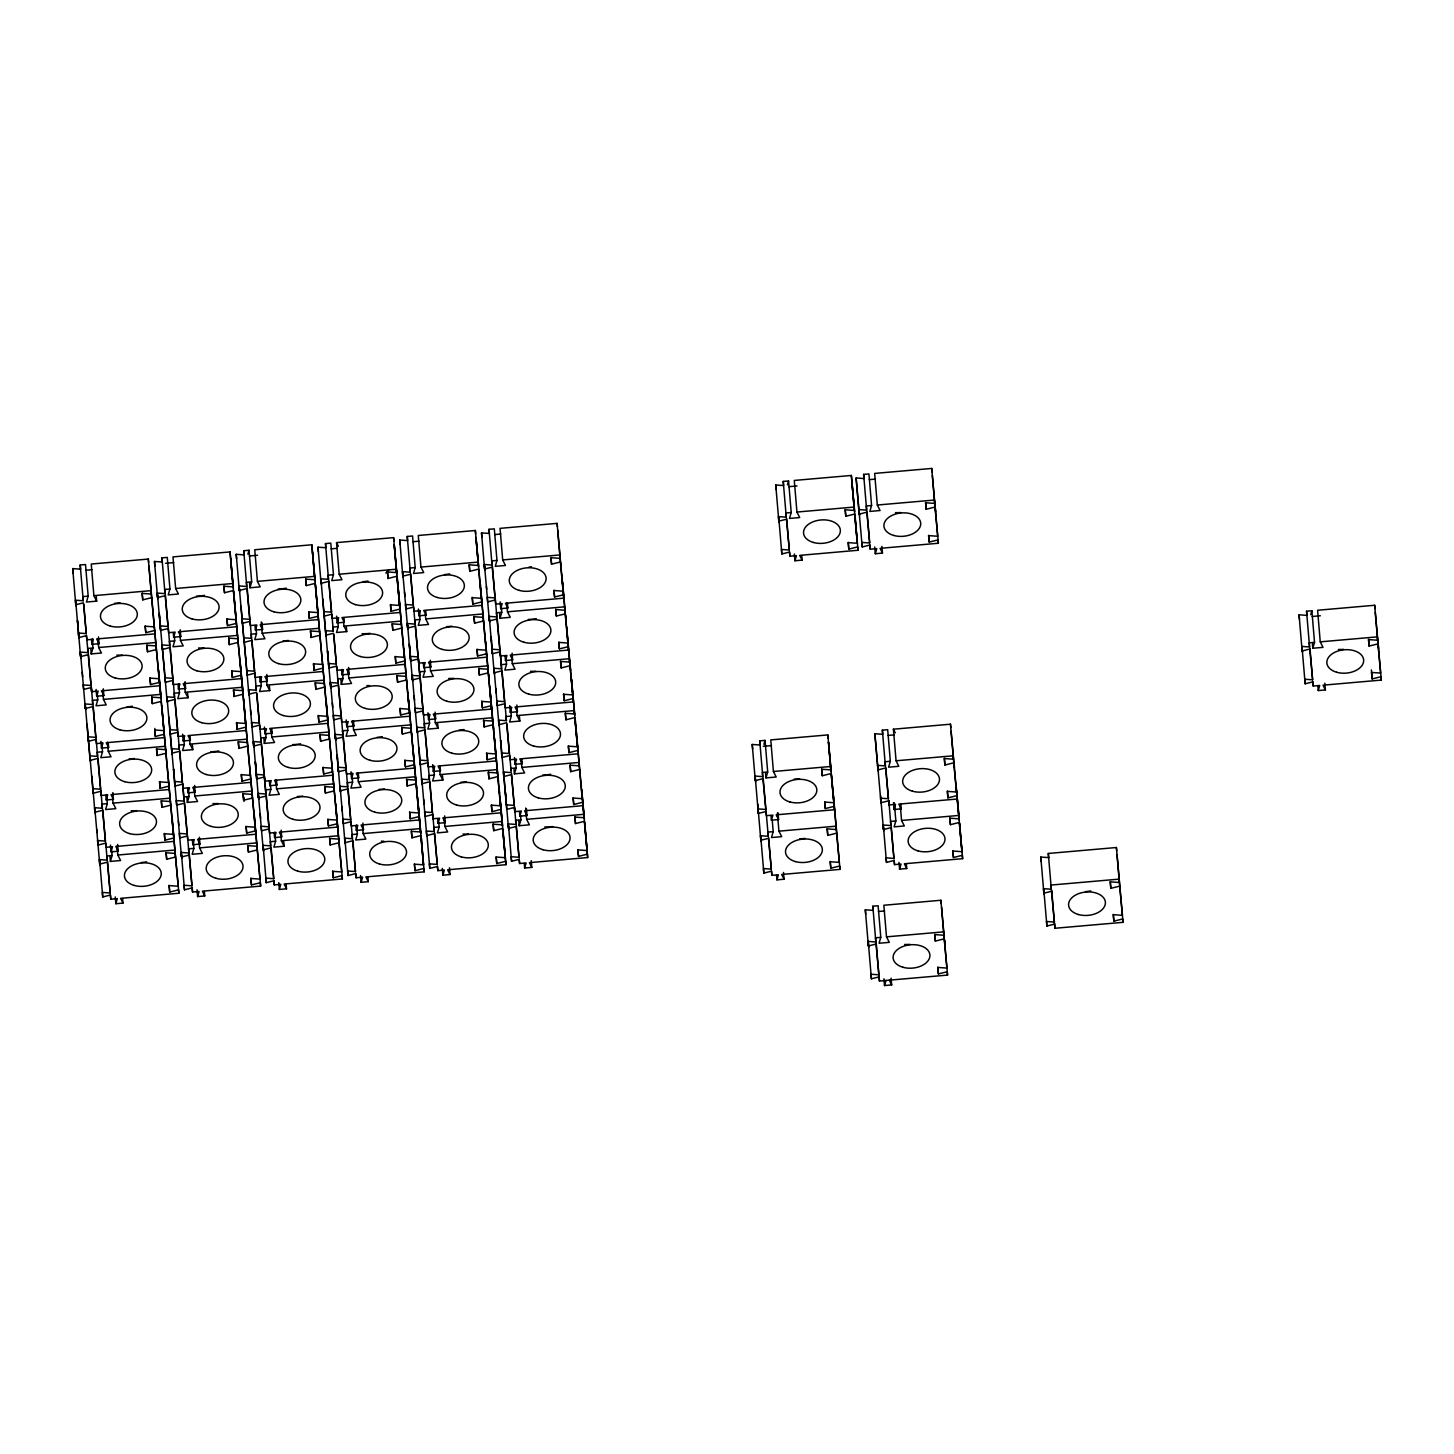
<?xml version="1.0" encoding="UTF-8"?>
<svg xmlns="http://www.w3.org/2000/svg" width="1454" height="1454" viewBox="0 0 1454 1454"><rect width="100%" height="100%" fill="white"/><g stroke="black" fill="none" stroke-linecap="round" stroke-linejoin="round"><path stroke-width="1.5" d="M98.472 636.943L99.054 643.722L91.893 644.34L93.383 639.251L86.84 639.815L86.458 635.671L78.807 637.579L78.389 633.035L86.259 633.599L83.423 602.828L75.772 604.737L75.354 600.193L83.241 600.756L80.206 565.006L85.513 564.534L88.167 596.14L86.44 602.047L96.673 601.156L96.291 596.631M98.109 640.741L98.672 647.521L101.453 653.028L91.239 653.918L92.947 648.011L92.202 638.997M103.27 688.814L103.834 695.594L96.673 696.212L98.163 691.123L91.62 691.686L91.239 687.542L83.587 689.45L83.169 684.907L91.057 685.47L88.403 653.864M97.363 695.375L97.745 699.883L96.019 705.79L106.233 704.899L103.47 699.392L102.707 690.359M108.25 742.958L108.614 747.465L101.471 748.101L102.961 742.994L96.418 743.576L96.037 739.414L88.385 741.322L87.967 736.796L95.837 737.342L93.183 705.735M101.762 742.74L102.525 751.773L100.799 757.661L111.031 756.771L108.25 751.264L107.487 742.231M112.849 792.575L113.412 799.337L106.251 799.973L107.741 794.865L101.198 795.447L100.817 791.285L93.165 793.212L92.747 788.668L100.635 789.213L97.981 757.625M106.56 794.611L107.323 803.644L105.597 809.551L115.811 808.66L113.03 803.135L112.667 798.628M180.241 629.8L180.805 636.579L173.662 637.197L175.134 632.108L168.609 632.672L168.21 628.528L160.558 630.436L160.14 625.892L168.028 626.456L165.193 595.686L157.541 597.594L157.123 593.068L164.993 593.614L161.957 557.863L167.283 557.409L169.936 588.997L168.21 594.904L178.424 594.014L175.643 588.506L172.99 556.9L230.059 551.92L236.057 619.731L226.933 619.095L227.533 625.565L236.402 623.366M117.629 844.447L118.192 851.226L111.049 851.844L112.521 846.755L105.997 847.318L105.597 843.175L97.945 845.083L97.527 840.539L105.415 841.084L102.761 809.496M117.065 845.992L117.829 855.025L120.609 860.532L110.377 861.422L112.103 855.515L111.722 851.008M174.335 636.361L174.716 640.869L172.99 646.776L183.222 645.885L180.441 640.378L179.678 631.345M122.609 898.572L122.99 903.098L115.829 903.716L117.32 898.627L110.777 899.19L110.395 895.046L102.743 896.954L102.325 892.411L110.195 892.974L107.541 861.368M185.021 681.69L185.603 688.451L178.442 689.087L179.932 683.98L173.389 684.561L173.008 680.399L165.356 682.308L159.249 613.334M178.751 683.725L179.496 692.758L177.788 698.647L188.002 697.756L187.621 693.249M190.001 735.815L190.383 740.322L183.222 740.958L184.713 735.851L178.17 736.433L177.788 732.271L170.136 734.197L169.718 729.654L177.606 730.199L174.953 698.611M183.531 735.597L184.294 744.63L182.568 750.537L192.782 749.646L192.401 745.12M247.889 554.192L249.034 550.266L243.727 550.721L246.762 586.471L238.874 585.926L239.292 590.469L246.944 588.543L249.797 619.313L241.909 618.768L242.327 623.293L249.979 621.385L250.361 625.547L256.904 624.966L255.413 630.073L262.574 629.437L262.011 622.676M194.6 785.433L195.163 792.212L188.02 792.83L189.511 787.741L182.968 788.304L182.586 784.16L174.934 786.069L174.516 781.525L182.386 782.07L179.733 750.482M194.036 786.977L194.8 796.01L197.58 801.517L187.348 802.408L189.075 796.501L188.693 791.994M318.153 616.223L309.302 618.423L308.702 611.952L317.826 612.588L311.828 544.777L254.759 549.757L257.413 581.364L260.193 586.871L249.961 587.761L251.687 581.854L249.034 550.266M199.398 837.304L199.961 844.083L192.8 844.701L194.291 839.612L187.748 840.176L187.366 836.032L179.714 837.94L179.296 833.396L187.184 833.96L184.531 802.354M193.291 841.612L193.873 848.373L192.146 854.28L202.36 853.389L199.58 847.882L198.834 838.849M255.904 626.965L256.486 633.744L254.759 639.633L264.973 638.742L262.193 633.235L261.247 621.948M204.36 891.447L204.741 895.955L197.599 896.573L199.071 891.484L192.546 892.047L192.146 887.903L184.494 889.812L184.076 885.268L191.964 885.831L189.311 854.225M266.791 674.547L267.354 681.308L260.211 681.944L261.684 676.837L255.159 677.419L254.759 673.257L247.107 675.165L241.019 606.191M260.502 676.583L261.266 685.616L259.539 691.522L269.772 690.614L269.39 686.106M271.771 728.672L272.152 733.198L264.992 733.816L266.482 728.708L259.939 729.29L259.557 725.146L251.905 727.055L251.487 722.511L259.357 723.056L256.904 693.722M271.207 730.217L271.771 736.996L274.552 742.503L264.337 743.394L266.046 737.487L265.664 732.98M276.551 780.544L276.932 785.069L269.772 785.687L271.262 780.598L264.719 781.161L264.337 777.018L256.686 778.926L256.267 774.382L264.155 774.946L261.502 743.339M270.462 784.851L270.844 789.358L269.117 795.265L279.332 794.375L276.569 788.868L275.806 779.835M343.962 617.786L344.325 622.294L337.183 622.93L338.673 617.823L332.13 618.404L331.748 614.242L324.097 616.151L323.66 611.625L331.548 612.17L328.713 581.418L321.061 583.327L320.643 578.783L328.513 579.328L325.478 543.596L330.803 543.124L333.457 574.73L331.73 580.619L341.944 579.728L339.182 574.221L336.528 542.615L393.598 537.635L393.907 541.015M281.149 830.161L281.712 836.941L274.57 837.559L276.06 832.47L269.517 833.033L269.135 828.889L261.484 830.797L261.066 826.254L268.935 826.817L266.282 795.211M274.861 832.215L275.624 841.23L273.897 847.137L284.13 846.246L283.748 841.739M337.473 617.568L338.237 626.601L336.51 632.508L346.743 631.599L346.361 627.092M286.129 884.305L286.511 888.812L279.35 889.448L280.84 884.341L274.297 884.923L273.915 880.76L266.264 882.669L265.846 878.143L273.734 878.689L271.08 847.082M348.56 667.404L349.124 674.183L341.963 674.801L343.453 669.694L336.91 670.276L336.528 666.132L328.877 668.04L328.459 663.497L336.347 664.042L333.875 634.707M348.178 671.203L348.742 677.982L351.523 683.489L341.308 684.38L343.035 678.473L342.272 669.44M353.522 721.529L353.904 726.055L346.761 726.673L348.233 721.584L341.708 722.147L341.308 718.003L333.657 719.912L333.239 715.368L341.127 715.931L338.473 684.325M347.433 725.837L347.815 730.344L346.088 736.251L356.303 735.361L353.54 729.853L352.777 720.821M358.32 773.419L358.702 777.926L351.541 778.544L353.031 773.455L346.488 774.019L346.107 769.875L338.455 771.783L338.037 767.239L345.907 767.803L343.253 736.197M351.85 773.201L352.595 782.216L350.887 788.123L361.101 787.232L358.32 781.725L357.557 772.692M425.713 610.644L426.095 615.169L418.934 615.787L420.424 610.68L413.881 611.262L413.499 607.118L405.848 609.026L405.43 604.482L413.318 605.028L410.464 574.275L402.813 576.184L402.394 571.64L410.282 572.204L407.247 536.453L412.554 535.981L415.208 567.587L413.499 573.494L423.714 572.585L420.933 567.078L418.279 535.49L475.349 530.492L475.658 533.872M362.918 823.037L363.482 829.798L356.321 830.434L357.811 825.327L351.268 825.908L350.887 821.746L343.235 823.655L342.817 819.129L350.705 819.674L348.051 788.068M356.63 825.072L357.393 834.105L355.667 839.994L365.881 839.103L363.118 833.596L362.737 829.089M419.243 610.426L420.006 619.459L418.279 625.365L428.494 624.475L425.731 618.95L425.35 614.442M367.898 877.162L368.262 881.669L361.119 882.305L362.609 877.198L356.066 877.78L355.685 873.618L348.033 875.526L347.597 871.001L355.485 871.546L352.831 839.958M430.311 660.261L430.875 667.041L423.732 667.659L425.222 662.57L418.679 663.133L418.298 658.989L410.646 660.898L410.21 656.354L418.098 656.917L415.444 625.311M424.404 666.823L424.786 671.33L423.059 677.237L433.292 676.346L430.511 670.839L429.748 661.806M435.109 712.133L435.673 718.912L428.512 719.53L430.002 714.441L423.459 715.004L423.078 710.861L415.426 712.769L415.008 708.225L422.878 708.789L420.224 677.182M428.821 714.187L429.566 723.201L427.858 729.108L438.072 728.218L437.69 723.71M440.071 766.276L440.453 770.784L433.31 771.42L434.782 766.313L428.239 766.876L427.858 762.732L420.206 764.64L419.788 760.115L427.676 760.66L425.022 729.054M433.601 766.058L434.364 775.091L432.638 780.98L442.852 780.089L442.489 775.582M507.482 603.501L507.864 608.026L500.703 608.644L502.193 603.555L495.65 604.119L495.269 599.975L487.617 601.883L487.199 597.34L495.069 597.903L492.234 567.133L484.582 569.041L484.164 564.497L492.052 565.061L488.998 529.311L494.324 528.838L496.977 560.444L495.251 566.351L505.465 565.461L502.702 559.935L500.049 528.347L557.118 523.367L557.427 526.73M444.67 815.894L445.251 822.655L438.09 823.291L439.581 818.184L433.038 818.766L432.656 814.603L425.004 816.512L424.586 811.986L432.456 812.532L429.802 780.943M438.763 822.437L439.144 826.962L437.436 832.869L447.65 831.961L444.869 826.454L444.106 817.439M506.719 602.792L507.482 611.825L510.263 617.332L500.049 618.223L501.757 612.316L501.376 607.808M449.468 867.765L450.031 874.545L442.87 875.163L444.361 870.055L437.818 870.637L437.436 866.493L429.784 868.401L429.366 863.858L437.254 864.403L434.601 832.815M512.081 653.119L512.644 659.898L505.483 660.516L506.973 655.427L500.43 655.99L500.049 651.846L492.397 653.755L491.979 649.211L499.867 649.774L497.213 618.168M505.974 657.426L506.555 664.187L504.829 670.094L515.043 669.203L512.281 663.696L511.517 654.663M516.861 705.008L517.424 711.769L510.281 712.405L511.772 707.298L505.229 707.862L504.847 703.718L497.177 705.626L496.759 701.082L504.647 701.646L501.993 670.04M510.572 707.044L511.335 716.077L509.609 721.966L519.841 721.075L519.46 716.568M521.841 759.133L522.222 763.641L515.061 764.277L516.552 759.17L510.009 759.751L509.627 755.589L501.975 757.498L501.557 752.972L509.427 753.517L506.973 724.183M521.277 760.678L521.841 767.439L524.621 772.946L514.407 773.855L516.115 767.948L515.752 763.423M526.439 808.751L527.002 815.53L519.86 816.148L521.332 811.041L514.789 811.623L514.407 807.479L506.755 809.387L500.667 740.413L500.939 743.43M525.694 808.042L526.639 819.329L529.401 824.836L519.187 825.727L520.914 819.82L520.532 815.312M531.219 860.623L531.801 867.402L524.64 868.02L526.13 862.931L519.587 863.494L519.205 859.35L511.554 861.259L511.136 856.715L519.005 857.278L516.352 825.672M787.414 484.873L788.559 480.947L783.233 481.419L786.269 517.151L778.399 516.606L778.817 521.15L786.469 519.242L789.304 549.994L781.434 549.448L781.852 553.974L789.504 552.066L789.885 556.228L796.428 555.646L794.938 560.753L802.099 560.117L801.717 555.61M788.559 480.947L791.212 512.553L789.486 518.442L799.7 517.551L796.937 512.044L794.284 480.438L851.353 475.458L857.351 543.269L848.227 542.633L848.809 549.121L857.678 546.904L857.987 550.266L799.7 555.373L802.099 560.117M763.895 744.339L765.04 740.395L759.733 740.868L762.768 776.618L754.88 776.054L755.68 781.834M828.144 738.287L827.835 734.924L770.765 739.904L773.419 771.492L776.2 777.018L765.967 777.908L767.694 772.001L765.04 740.395M777.999 812.804L778.581 819.583L771.42 820.201L772.91 815.112L766.367 815.676L765.985 811.532L758.334 813.44L755.262 777.29M772.256 820.365L773.201 831.652L771.474 837.559L781.689 836.668L778.926 831.161L777.399 813.095M863.621 474.386L864.003 478.548L856.115 477.984L858.769 509.591L866.657 510.136L863.621 474.386L868.929 473.931L871.582 505.519L869.856 511.426L880.088 510.536L877.307 505.029L874.654 473.422L931.723 468.442L932.032 471.823M783.506 872.455L784.088 879.234L776.927 879.852L778.417 874.763L771.874 875.326L771.492 871.182L763.841 873.091L763.423 868.547L771.292 869.11L768.639 837.504M881.887 546.341L882.469 553.102L875.308 553.738L876.798 548.631L870.255 549.212L869.874 545.05L862.222 546.958L861.804 542.433L869.674 542.978L867.02 511.372M882.36 730.162L882.742 734.306L874.872 733.743L877.525 765.349L885.395 765.913L882.36 730.162L887.685 729.69L890.339 761.296L888.612 767.185L898.826 766.294L896.064 760.787L893.41 729.199L950.48 724.201L950.789 727.582M900.844 804.353L901.226 808.86L894.065 809.496L895.555 804.389L889.012 804.971L888.63 800.809L880.979 802.735L880.561 798.191L888.43 798.737L885.777 767.149M894.319 802.899L895.846 820.947L894.119 826.853L904.333 825.963L901.571 820.456L900.426 806.897M906.351 864.003L906.714 868.529L899.572 869.147L901.062 864.058L894.519 864.621L894.137 860.477L886.486 862.386L886.068 857.842L893.937 858.405L891.284 826.799M876.035 944.046L868.383 945.954L867.965 941.41L875.853 941.974L872.818 906.224L878.125 905.751L880.779 937.357L879.052 943.246L889.285 942.356L886.504 936.849L883.85 905.26L940.92 900.262L941.229 903.643M891.084 978.16L891.665 984.921L884.505 985.558L885.995 980.45M1310.726 614.697L1311.871 610.753L1306.546 611.225L1309.581 646.975L1301.712 646.412L1302.511 652.192M1374.975 608.644L1374.666 605.264L1317.597 610.262L1320.25 641.85L1323.013 647.357L1312.798 648.248L1314.525 642.359L1311.871 610.753M1324.83 683.162L1325.394 689.923L1318.251 690.559L1319.741 685.452L1313.198 686.034L1312.817 681.871L1305.147 683.798L1304.729 679.254L1312.617 679.8L1309.963 648.211M151.271 594.032L142.147 593.396L142.746 599.866L151.598 597.667L148.308 559.063L91.239 564.043L93.892 595.649L96.673 601.156M233.04 586.889L223.898 586.253L224.498 592.741L233.367 590.524L242.6 690.632L233.476 689.996L234.076 696.484L242.945 694.267L260.648 886.104L202.342 891.193L204.741 895.955M314.791 579.746L305.667 579.11L306.267 585.598L315.136 583.381L342.399 878.961L284.112 884.05L286.511 888.812M154.306 626.874L145.182 626.22L145.782 632.708L154.633 630.491M393.598 537.635L396.56 572.603L387.436 571.967L388.036 578.456L396.887 576.238L399.577 605.446L390.454 604.809L391.053 611.298L399.923 609.081L394.234 544.65L396.924 573.857M86.458 635.307L88.022 652.628L80.134 652.083L80.552 656.608L88.221 654.7L91.057 685.47M156.051 645.903L146.927 645.267L147.526 651.755L156.396 649.538L148.944 566.06M475.349 530.492L478.311 565.479L469.188 564.824L469.787 571.313L478.657 569.096L481.347 598.303L472.223 597.667L472.823 604.155L481.674 601.938L482.001 605.318L423.696 610.407L426.095 615.169M237.82 638.76L228.696 638.124L229.296 644.613L238.147 642.395L233.749 591.76M502.702 559.935L559.772 554.955L560.081 558.336L550.957 557.7L551.557 564.17L560.408 561.971L557.118 523.367M319.589 631.618L310.447 630.981L311.047 637.47L319.916 635.253L315.5 584.617M159.086 678.745L149.962 678.109L150.562 684.58L159.431 682.38M851.353 475.458L854.316 510.427L845.192 509.791L845.792 516.279L854.643 514.062L857.351 543.269M343.58 621.585L343.962 626.092L401.031 621.112L401.34 624.493L392.216 623.839L392.816 630.327L401.686 628.11L397.269 577.474M91.293 686.452L92.802 704.499L84.932 703.954L85.35 708.498L93.001 706.589L95.837 737.342M413.554 606.009L415.062 624.075L407.193 623.512L407.611 628.055L415.262 626.147L418.098 656.917M240.855 671.603L231.731 670.966L232.331 677.437L241.182 675.238M560.408 561.971L563.116 591.178L553.992 590.524L554.574 597.012L563.443 594.795L563.752 598.176L505.465 603.265L507.864 608.026M877.307 505.029L934.377 500.049L934.686 503.411L925.562 502.775L926.162 509.263L935.013 507.046L931.723 468.442M151.598 597.667L160.849 697.775L151.725 697.138L152.325 703.627L161.176 701.41L178.878 893.247L120.591 898.336L122.99 903.098M425.731 618.95L482.801 613.97L483.11 617.35L473.986 616.714L474.586 623.184L483.437 620.985L480.147 582.382L480.456 585.744M173.062 679.309L174.571 697.375L166.683 696.811L167.101 701.355L174.771 699.447L177.606 730.199M495.323 598.884L496.832 616.932L488.944 616.387L489.362 620.913L497.014 619.004L499.867 649.774M322.606 664.46L313.482 663.824L314.082 670.312L322.952 668.095M507.482 611.825L564.552 606.827L564.861 610.207L555.737 609.571L556.337 616.06L565.206 613.842L561.898 575.239L562.207 578.601M254.813 672.166L256.34 690.232L248.452 689.669L248.87 694.212L256.522 692.304L259.357 723.056M401.686 628.11L404.376 657.317L395.252 656.681L395.851 663.169L404.703 660.952L405.012 664.333L346.724 669.422L349.124 674.183M324.369 683.507L315.245 682.853L315.845 689.341L324.696 687.124M336.765 667.295L338.091 683.089L330.222 682.526L330.64 687.07L338.291 685.161L341.127 715.931M935.013 507.046L937.721 536.253L928.597 535.617L929.197 542.088L938.048 539.888L938.357 543.251L880.07 548.34L882.469 553.102M163.884 730.617L154.742 729.981L155.342 736.469L164.211 734.252L158.522 669.803M483.437 620.985L486.127 650.192L477.003 649.538L477.603 656.027L486.472 653.809L486.781 657.19L428.494 662.279L430.875 667.041M348.742 677.982L405.811 672.984L406.139 676.364L396.997 675.728L397.596 682.199L406.466 679.999L399.032 596.522M418.334 657.899L419.861 675.946L411.973 675.401L412.391 679.927L420.042 678.018L422.878 708.789M245.635 723.474L236.511 722.838L237.111 729.326L245.98 727.109L240.292 662.679M565.206 613.842L567.896 643.05L558.772 642.395L559.372 648.884L568.223 646.685L568.55 650.047L510.245 655.136L512.644 659.898M165.629 749.664L156.505 749.01L157.105 755.498L165.974 753.281L161.867 706.026M430.511 670.839L487.581 665.859L487.89 669.222L478.766 668.586L479.366 675.074L488.235 672.857L480.783 589.379M500.103 650.756L501.612 668.804L493.742 668.258L494.16 672.802L501.812 670.876L504.647 701.646M327.404 716.331L318.281 715.695L318.88 722.184L327.732 719.966M247.398 742.521L238.274 741.867L238.874 748.356L247.725 746.138L243.636 698.883M512.281 663.696L569.35 658.717L569.659 662.079L560.535 661.443L561.135 667.931L569.986 665.714L562.553 582.236M259.612 724.037L261.12 742.103L253.232 741.54L253.65 746.084L261.32 744.175L264.155 774.946M406.466 679.999L409.156 709.207L400.032 708.552L400.632 715.041L409.501 712.823L409.81 716.204L351.505 721.293L353.904 726.055M329.149 735.379L320.025 734.743L320.625 741.213L329.495 739.014L326.187 700.41M341.363 716.913L342.89 734.961L335.002 734.415L335.42 738.941L343.071 737.033L345.907 767.803M168.664 782.488L159.54 781.852L160.14 788.341L168.991 786.123M488.235 672.857L490.925 702.064L481.801 701.41L482.401 707.898L491.252 705.699L491.561 709.061L433.274 714.15L435.673 718.912M353.54 729.853L410.61 724.874L410.919 728.236L401.795 727.6L402.394 734.088L411.246 731.871L407.956 693.267L408.265 696.63M100.871 790.194L102.38 808.26L94.51 807.697L94.928 812.241L102.58 810.332L105.415 841.084M423.132 709.77L424.641 727.818L416.771 727.273L417.189 731.816L424.841 729.89L427.676 760.66M250.433 775.346L241.291 774.709L241.891 781.198L250.76 778.981M569.986 665.714L572.676 694.921L563.552 694.285L564.152 700.755L573.021 698.556L573.33 701.918L515.043 707.007L517.424 711.769M170.427 801.536L161.303 800.881L161.885 807.37L170.754 805.171M434.546 713.678L435.291 722.711L492.361 717.731L492.688 721.093L483.546 720.457L484.146 726.945L493.015 724.728L489.707 686.124L490.034 689.505M182.622 783.052L184.149 801.118L176.261 800.554L176.679 805.098L184.331 803.19L187.184 833.96M504.883 702.627L506.41 720.675L498.522 720.13L498.94 724.674L506.592 722.765L509.427 753.517M332.184 768.221L323.061 767.567L323.66 774.055L332.53 771.838M252.178 794.393L243.054 793.757L243.654 800.227L252.523 798.028M516.679 711.061L517.061 715.568L574.13 710.588L574.439 713.95L565.315 713.314L565.915 719.803L574.784 717.585L577.474 746.793L568.35 746.156L568.95 752.645L577.801 750.428L578.11 753.79L519.823 758.897L522.222 763.641M264.392 775.927L265.9 793.975L258.03 793.43L258.448 797.955L266.1 796.047L268.935 826.817M411.246 731.871L413.954 761.078L404.83 760.424L405.43 766.912L414.281 764.713L414.59 768.076L356.303 773.164L358.702 777.926M333.947 787.25L324.824 786.614L325.423 793.102L334.275 790.885M346.161 768.784L347.67 786.832L339.782 786.287L340.2 790.831L347.87 788.904L350.705 819.674M173.444 834.36L164.32 833.724L164.92 840.212L173.789 837.995M493.015 724.728L495.705 753.935L486.581 753.299L487.181 759.77L496.05 757.57L496.359 760.933L438.054 766.022L440.453 770.784M358.32 781.725L415.39 776.745L415.699 780.107L406.575 779.471L407.175 785.96L416.044 783.742L408.592 700.265M105.651 842.066L107.178 860.132L99.29 859.568L99.708 864.112L107.36 862.204L110.195 892.974M427.912 761.642L429.439 779.689L421.551 779.144L421.969 783.688L429.621 781.779L432.456 812.532M255.213 827.235L246.089 826.581L246.689 833.069L255.54 830.852M175.207 853.407L166.083 852.771L166.683 859.241L175.534 857.042L172.244 818.438M439.708 770.075L440.089 774.582L497.159 769.602L497.468 772.965L488.344 772.328L488.944 778.817L497.795 776.6L490.361 693.122M187.421 834.941L188.929 852.989L181.059 852.444L181.477 856.969L189.129 855.061L191.964 885.831M336.964 820.092L327.841 819.456L328.44 825.927L337.31 823.727M256.976 846.264L247.834 845.628L248.434 852.117L257.303 849.899L253.996 811.296M521.841 767.439L578.91 762.459L579.237 765.84L570.095 765.186L570.695 771.674L579.564 769.457L575.148 718.821L575.457 722.202M269.172 827.799L270.698 845.846L262.81 845.301L263.229 849.845L270.88 847.918L273.734 878.689M416.044 783.742L418.734 812.95L409.61 812.313L410.21 818.784L419.079 816.585L419.388 819.947L361.083 825.036L363.482 829.798M338.727 839.122L329.604 838.485L330.203 844.974L339.073 842.757L335.765 804.153M350.941 820.656L352.45 838.722L344.58 838.158L344.998 842.702L352.65 840.794L355.485 871.546M175.534 857.042L178.242 886.249L169.118 885.595L169.718 892.084L178.569 889.866L178.878 893.247M497.795 776.6L500.503 805.807L491.379 805.171L491.961 811.659L500.83 809.442L501.139 812.804L442.852 817.911L445.251 822.655M413.39 752.136L420.497 831.979L411.373 831.343L411.973 837.831L420.824 835.614L423.514 864.821L414.39 864.185L414.99 870.673L423.859 868.456L424.168 871.837L365.881 876.926L368.262 881.669M432.71 813.513L434.219 831.579L426.331 831.016L426.749 835.559L434.401 833.651L437.254 864.403M257.303 849.899L259.993 879.107L250.87 878.47L251.469 884.941L260.339 882.742L260.648 886.104M579.564 769.457L582.254 798.664L573.13 798.028L573.73 804.516L582.6 802.299L582.909 805.68L524.603 810.769L527.002 815.53M495.142 745.011L502.248 824.854L493.124 824.2L493.724 830.688L502.593 828.471L505.283 857.678L496.159 857.042L496.759 863.531L505.61 861.313L499.94 796.883L502.63 826.09M514.462 806.37L515.988 824.436L508.1 823.873L508.518 828.416L516.17 826.508L519.005 857.278M339.073 842.757L341.763 871.964L332.639 871.328L333.239 877.798L342.09 875.599L342.399 878.961M576.911 737.869L584.017 817.711L574.893 817.075L575.493 823.546L584.344 821.346L587.053 850.554L577.929 849.899L578.51 856.388L587.38 854.17L581.691 789.74L584.399 818.947M827.835 734.924L830.797 769.893L821.674 769.239L822.273 775.727L831.125 773.528L833.833 802.717L824.709 802.081L825.309 808.569L834.16 806.352L828.471 741.922L831.179 771.129M1320.25 641.85L1377.32 636.87L1377.629 640.233L1368.505 639.596L1369.105 646.085L1377.956 643.868L1374.666 605.264M896.064 760.787L953.133 755.807L953.442 759.188L944.318 758.534L944.918 765.022L953.769 762.805L950.48 724.201M1377.956 643.868L1380.646 673.075L1371.522 672.439L1372.122 678.927L1380.991 676.71L1381.3 680.09L1323.013 685.179L1325.394 689.923M953.769 762.805L956.478 792.012L947.336 791.376L947.935 797.864L956.805 795.647L957.114 799.028L898.826 804.117L901.226 808.86M778.926 831.161L835.995 826.181L836.304 829.543L827.181 828.907L827.78 835.396L836.632 833.178L831.506 774.764M888.83 800.736L890.902 825.563L883.032 825L883.45 829.543L891.102 827.635L893.937 858.405M951.116 731.217L958.949 818.838L949.826 818.202L950.425 824.672L959.276 822.473L961.966 851.68L952.843 851.026L953.442 857.515L962.312 855.297L962.621 858.678L904.333 863.767L906.714 868.529M836.632 833.178L839.34 862.386L830.216 861.749L830.797 868.22L839.667 866.021L839.976 869.383L781.689 874.472L784.088 879.234M1116.708 850.881L1116.399 847.518L1048.298 853.462L1051.333 889.212L1043.445 888.667L1043.863 893.192L1051.515 891.284M1119.362 882.487L1110.238 881.851L1110.838 888.339L1119.707 886.122L1116.399 847.518M886.504 936.849L943.573 931.869L943.882 935.249L934.758 934.595L935.358 941.083L944.209 938.866L940.92 900.262M1051.715 890.448L1054.368 922.054L1046.48 921.491L1046.898 926.034L1054.55 924.126M876.217 943.21L878.87 974.798L871.001 974.253L871.419 978.796L879.07 976.87M1119.707 886.122L1122.397 915.329L1113.273 914.675L1113.873 921.164L1122.724 918.964L1123.033 922.327L1054.932 928.27L1050.951 885.068L1119.053 879.125M944.209 938.866L946.917 968.073L937.794 967.437L938.393 973.926L947.245 971.708L947.554 975.089L879.452 981.032L875.472 937.812L880.779 937.357M788.886 486.672L797.046 485.963M869.256 479.656L875.381 479.111M85.841 570.259L91.965 569.732M165.556 563.298L173.735 562.589M249.361 555.991L257.54 555.264M331.112 548.849L337.255 548.303M412.881 541.706L419.006 541.179M494.651 534.563L500.776 534.036M791.212 512.553L785.887 513.008L786.269 517.151M796.937 512.044L854.007 507.064M871.582 505.519L866.275 505.992L866.657 510.136M88.167 596.14L82.86 596.613L83.241 600.756M93.892 595.649L150.962 590.651M169.936 588.997L164.611 589.47L164.993 593.614M175.643 588.506L232.713 583.527L230.059 551.92M251.687 581.854L246.38 582.327L246.762 586.471M257.413 581.364L314.482 576.384L311.828 544.777M333.457 574.73L328.131 575.184L328.513 579.328M339.182 574.221L396.251 569.241L396.56 572.603M415.208 567.587L409.901 568.041L410.282 572.204M420.933 567.078L478.002 562.098L478.311 565.479M496.977 560.444L491.652 560.917L492.052 565.061M154.942 633.871L96.655 638.96L99.054 643.722M236.711 626.729L178.406 631.818L180.805 636.579M318.462 619.586L260.175 624.675L262.574 629.437M92.947 648.011L87.64 648.484L88.022 652.628M98.672 647.521L155.742 642.541M174.716 640.869L169.409 641.341L169.791 645.485L161.903 644.94L162.321 649.484L169.973 647.557L172.808 678.327L164.938 677.782M180.441 640.378L237.511 635.398M256.486 633.744L251.16 634.198L251.542 638.342L243.672 637.797L239.256 587.162M262.193 633.235L319.262 628.255M338.237 626.601L332.93 627.056L333.311 631.218L325.423 630.654L321.007 580.019L321.443 584.563M420.006 619.459L414.681 619.931L415.062 624.075M501.757 612.316L496.45 612.788L496.832 616.932M159.74 685.743L101.435 690.832L103.834 695.594M241.491 678.6L183.204 683.689L185.603 688.451M323.261 671.457L264.955 676.564L267.354 681.308M97.745 699.883L92.42 700.355L92.802 704.499M103.47 699.392L160.54 694.412M179.496 692.758L174.189 693.213L174.571 697.375M184.476 683.216L185.221 692.249L242.291 687.269M261.266 685.616L255.959 686.07L256.34 690.232M266.609 680.599L266.991 685.107L324.06 680.127M343.035 678.473L337.71 678.945L338.091 683.089M418.334 658.262L419.479 671.803L424.786 671.33M500.103 651.119L501.23 664.66L506.555 664.187M1312.18 616.478L1320.359 615.769M164.52 737.614L106.233 742.703L108.614 747.465M246.289 730.49L187.984 735.579L190.383 740.322M1314.525 642.359L1309.2 642.813L1309.581 646.975M102.525 751.773L97.218 752.227L97.6 756.389L89.712 755.826L85.313 705.19L85.731 709.734M108.25 751.264L165.32 746.284M184.294 744.63L178.969 745.084L179.351 749.246L171.481 748.683L167.065 698.047L167.483 702.591M189.638 739.613L190.02 744.121L247.089 739.141M266.046 737.487L260.739 737.96L261.12 742.103M271.771 736.996L328.84 731.998M347.815 730.344L342.49 730.817L342.89 734.961M429.566 723.201L424.259 723.674L424.641 727.818M511.335 716.077L506.028 716.531L506.41 720.675M169.3 789.504L111.013 794.593L113.412 799.337M251.069 782.361L192.782 787.45L195.163 792.212M332.839 775.218L274.533 780.307L276.932 785.069M107.323 803.644L101.998 804.098L102.38 808.26M113.03 803.135L170.1 798.155M182.622 783.415L183.767 796.974L189.075 796.501M194.8 796.01L251.869 791.012M264.392 776.291L265.519 789.831L270.844 789.358M276.569 788.868L333.638 783.888M352.595 782.216L347.288 782.688L347.67 786.832M434.364 775.091L429.039 775.545L429.439 779.689M516.115 767.948L510.808 768.403L511.19 772.565L503.32 772.001L503.738 776.545L511.39 774.637L514.225 805.389L506.337 804.844M763.314 746.302L771.492 745.593M888.012 735.415L894.137 734.888M767.694 772.001L762.387 772.456L762.768 776.618M773.419 771.492L830.488 766.512L830.797 769.893M890.339 761.296L885.013 761.751L885.395 765.913M112.103 855.515L106.796 855.988L107.178 860.132M117.829 855.025L174.898 850.027M193.873 848.373L188.547 848.845L188.929 852.989M199.58 847.882L256.649 842.902M275.624 841.23L270.317 841.702L270.698 845.846M280.586 831.706L281.349 840.739L338.418 835.759M357.393 834.105L352.068 834.56L352.45 838.722M363.118 833.596L420.188 828.616M439.144 826.962L433.837 827.417L434.219 831.579M444.869 826.454L501.939 821.474L502.248 824.854M520.914 819.82L515.588 820.292L515.988 824.436M526.639 819.329L583.708 814.331L584.017 817.711M773.201 831.652L767.876 832.124L768.275 836.268L760.387 835.723L761.187 841.484M895.846 820.947L890.52 821.419L890.902 825.563M901.571 820.456L958.64 815.458M502.975 829.725L505.937 864.694L447.632 869.783L450.031 874.545M584.726 822.582L587.689 857.551L529.401 862.64L531.801 867.402M878.452 911.476L884.577 910.949M778.817 521.15L775.745 485L783.633 485.563L783.233 481.419M484.582 569.041L481.51 532.909L489.398 533.454L488.998 529.311M402.813 576.184L399.741 540.052L407.629 540.597L407.247 536.453M1312.617 679.8L1309.781 649.047L1302.13 650.956L1299.058 614.806L1306.928 615.369L1306.546 611.225M321.061 583.327L317.99 547.177L325.86 547.74L325.478 543.596M239.292 590.469L236.22 554.319L244.108 554.883L243.727 550.721M157.541 597.594L154.469 561.462L162.339 562.007L161.957 557.863M75.772 604.737L72.7 568.605L80.588 569.15L80.206 565.006M246.689 670.639L254.577 671.185L251.924 639.596M757.916 808.897L765.785 809.442L762.95 778.69L755.298 780.598L752.227 744.466L760.115 745.011L759.733 740.868M1043.863 893.192L1040.791 857.06L1048.679 857.606M868.383 945.954L865.312 909.804L873.2 910.368M893.41 729.199L895.264 732.871M889.266 980.178L891.665 984.921M778.581 819.583L776.182 814.822L834.469 809.733L834.16 806.352M517.061 715.568L519.841 721.075M435.291 722.711L438.072 728.218M336.528 542.615L338.364 546.304M440.089 774.582L442.852 780.089M344.325 622.294L341.944 617.55L400.232 612.443L399.923 609.081M343.962 626.092L346.743 631.599M266.991 685.107L269.772 690.614M272.152 733.198L269.753 728.436L328.041 723.347L319.916 635.253M281.712 836.941L279.332 832.179L337.619 827.09L329.495 739.014M281.349 840.739L284.13 846.246M185.221 692.249L188.002 697.756M190.02 744.121L192.782 749.646M199.961 844.083L197.562 839.322L255.849 834.232L247.725 746.138M118.192 851.226L115.793 846.464L174.098 841.375L165.974 753.281M1375.302 612.279L1381.3 680.09M1378.337 645.103L1378.646 648.484M1299.058 614.806L1299.476 619.349M1117.054 854.516L1123.033 922.327M1048.298 853.462L1048.697 857.787M1040.791 857.06L1041.209 861.604M1044.245 894.428L1043.827 889.903L1046.898 926.034M932.359 475.44L938.357 543.251M935.395 508.282L935.704 511.663M954.151 764.041L954.46 767.421M955.987 783.87L961.966 851.68M956.623 790.867L959.313 820.074M959.967 827.072L959.658 823.709L962.621 858.678M941.556 907.278L947.554 975.089M944.591 940.102L944.9 943.482M869.674 542.978L866.838 512.208L859.187 514.134L858.769 509.591M888.43 798.737L885.595 767.985L877.943 769.893L877.525 765.349M856.115 477.984L862.222 546.958M859.15 510.827L859.568 515.37M851.989 482.474L854.698 511.681M855.334 518.678L855.025 515.298L857.987 550.266M874.872 733.743L880.979 802.735M877.907 766.585L878.325 771.129M883.832 830.779L883.414 826.254L886.486 862.386M872.818 906.224L873.2 910.531M865.312 909.804L865.73 914.348M868.765 947.19L868.347 942.646L871.419 978.796M833.342 794.575L833.651 797.937M833.978 801.572L839.976 869.383M837.013 834.414L837.322 837.777M775.745 485L776.163 489.544M779.199 522.386L778.781 517.842L781.852 553.974M771.292 869.11L768.457 838.34L760.806 840.248L757.734 804.117L758.334 813.44M752.227 744.466L752.645 748.992M557.754 530.365L563.752 598.176M560.79 563.207L561.099 566.569M565.57 615.078L565.897 618.441M566.697 627.11L567.005 630.491M567.333 634.108L573.33 701.918M570.368 666.95L570.677 670.33M571.785 682.362L571.477 678.982L577.474 746.793M572.131 685.997L574.821 715.204M576.257 730.853L576.584 734.234M579.946 770.711L580.255 774.073M581.055 782.743L581.364 786.105M587.38 854.17L587.689 857.551M501.23 664.66L501.612 668.804M481.51 532.909L481.928 537.435M484.964 570.277L484.546 565.733L489.362 620.913M486.436 586.289L486.708 589.324M489.471 619.131L489.744 622.148M491.507 641.196L491.088 636.652L494.16 672.802M494.542 674.038L494.106 669.494L498.94 724.674M495.869 688.524L496.287 693.067M499.322 725.909L498.904 721.366L501.975 757.498M503.684 773.237L508.518 828.416M505.447 792.285L505.865 796.828M508.9 829.652L508.482 825.127L511.554 861.259M478.693 566.715L476.003 537.507L482.001 605.318M479.02 570.35L479.347 573.712M483.818 622.221L484.127 625.583M484.927 634.253L485.236 637.615M485.581 641.25L491.561 709.061M488.599 674.093L488.907 677.455M493.397 725.964L493.706 729.345M494.505 737.996L494.814 741.376M498.177 777.835L498.486 781.216M499.285 789.885L499.594 793.248M505.61 861.313L505.937 864.694M419.479 671.803L419.861 675.946M399.741 540.052L400.159 544.578M403.194 577.42L402.776 572.876L407.611 628.055M404.539 591.923L404.957 596.467M407.992 629.291L407.556 624.747L410.646 660.898M409.465 645.303L409.737 648.339M412.772 681.163L412.354 676.637L417.189 731.816M414.117 695.666L414.535 700.21M417.552 733.052L417.134 728.509L420.206 764.64M419.315 752.082L418.897 747.538L421.969 783.688M422.351 784.924L421.933 780.38L426.749 835.559M423.677 799.427L424.095 803.953M398.378 589.524L398.687 592.887M402.049 629.364L402.358 632.726M403.158 641.396L403.485 644.758M403.812 648.393L409.81 716.204M406.847 681.235L407.156 684.598M411.627 733.107L411.936 736.469M412.736 745.139L413.045 748.519M416.426 784.978L416.735 788.359M417.534 797.01L423.514 864.821M418.17 804.026L420.86 833.233M421.515 840.23L421.206 836.85L424.168 871.837M336.347 664.042L333.493 633.29L325.841 635.198L325.423 630.654M317.99 547.177L318.408 551.72M322.77 599.066L328.877 668.04M325.805 631.89L326.223 636.434M327.841 653.955L327.568 650.938L330.64 687.07M331.003 688.305L330.585 683.78L335.42 738.941M332.348 702.809L332.766 707.353M335.801 740.177L335.383 735.651L338.455 771.783M337.546 759.224L337.128 754.681L340.2 790.831M340.581 792.067L340.163 787.523L344.998 842.702M341.926 806.552L342.344 811.096M345.38 843.938L344.943 839.394L348.033 875.526M312.483 551.775L315.173 580.982M254.577 671.185L251.742 640.432L244.09 642.341L243.672 637.797M265.519 789.831L265.9 793.975M236.22 554.319L236.638 558.863M239.401 588.67L239.674 591.705M244.036 639.033L248.87 694.212M245.799 658.08L246.217 662.606M249.252 695.448L248.834 690.904L253.65 746.084M250.579 709.952L250.997 714.496M254.032 747.32L253.614 742.794L256.686 778.926M255.795 766.367L255.377 761.823L258.448 797.955M258.83 799.191L258.412 794.666L263.229 849.845M260.157 813.695L260.575 818.238M263.61 851.081L263.192 846.537L266.264 882.669M230.713 558.918L233.403 588.125M238.147 642.395L242.982 691.886M243.636 797.155L244.036 801.463M182.386 782.07L179.551 751.318L171.899 753.227L171.481 748.683M183.767 796.974L184.149 801.118M154.469 561.462L154.887 566.006M157.904 598.83L157.486 594.304L160.558 630.436M159.395 614.842L159.667 617.877M162.285 646.176L167.101 701.355M164.029 665.205L164.447 669.749M168.828 717.095L174.934 786.069M171.863 749.919L172.281 754.462M174.026 773.51L173.608 768.966L176.679 805.098M178.406 820.838L178.824 825.381M181.841 858.223L181.423 853.68L184.494 889.812M148.308 559.063L148.617 562.425M156.396 649.538L161.23 699.01M100.635 789.213L97.781 758.461L90.13 760.369L89.712 755.826M72.7 568.605L73.118 573.149M76.153 605.973L75.735 601.447L78.807 637.579M77.771 623.512L77.48 620.476L80.552 656.608M80.933 657.862L80.515 653.319L85.35 708.498M82.278 672.348L82.696 676.892M87.058 724.219L93.165 793.212M90.093 757.061L90.511 761.605M92.274 780.634L91.856 776.109L94.928 812.241M95.292 813.477L94.873 808.933L99.708 864.112M96.782 829.489L97.054 832.524M100.09 865.348L99.672 860.823L102.743 896.954M1371.376 669.894L1372.122 678.927M1368.523 639.306L1369.105 646.085M1317.869 686.034L1318.251 690.559M1312.417 643.74L1312.798 648.248M1312.817 681.508L1313.198 686.034M1302.275 649.902L1305.147 683.798M1113.291 914.402L1113.873 921.164M1110.274 881.56L1110.838 888.339M1054.55 923.763L1054.932 928.27M928.615 535.326L929.197 542.088M925.598 502.484L926.162 509.263M952.879 850.735L953.442 857.515M949.844 817.911L950.425 824.672M947.372 791.085L947.935 797.864M944.337 758.243L944.918 765.022M937.812 967.146L938.393 973.926M934.795 934.304L935.358 941.083M874.745 546.958L875.308 553.738M899.008 862.386L899.572 869.147M893.501 802.717L894.065 809.496M869.874 544.687L870.255 549.212M894.137 860.114L894.519 864.621M888.63 800.445L889.012 804.971M880.561 795.665L883.45 829.543M848.245 542.342L848.809 549.121M845.21 509.5L845.792 516.279M883.941 978.778L884.505 985.558M879.07 976.506L879.452 981.032M830.234 861.459L830.797 868.22M824.727 801.79L825.309 808.569M827.199 828.616L827.78 835.396M821.71 768.966L822.273 775.727M794.375 553.974L794.938 560.753M786.65 518.406L789.304 549.994M789.504 551.702L789.885 556.228M776.545 875.344L776.927 879.852M771.038 815.694L771.42 820.201M765.586 773.383L765.967 777.908M771.492 870.819L771.874 875.326M763.132 777.854L768.275 836.268M760.769 836.959L763.841 873.091M577.947 849.609L578.51 856.388M574.912 816.784L575.493 823.546M573.167 797.737L573.73 804.516M568.369 745.866L568.95 752.645M570.132 764.913L570.695 771.674M565.352 713.023L565.915 719.803M560.553 661.152L561.135 667.931M563.589 693.994L564.152 700.755M558.809 642.123L559.372 648.884M554.01 590.233L554.574 597.012M555.773 609.281L556.337 616.06M550.975 557.409L551.557 564.17M524.258 863.512L524.64 868.02M519.478 811.641L519.86 816.148M514.498 757.498L515.061 764.277M509.7 705.626L510.281 712.405M505.101 656.008L505.483 660.516M518.805 821.201L519.187 825.727M500.14 601.883L500.703 608.644M514.025 769.33L514.407 773.855M499.667 613.715L500.049 618.223M519.205 858.987L519.587 863.494M511.572 773.801L514.225 805.389M514.425 807.115L514.789 811.623M509.682 754.499L511.008 770.293M492.415 566.297L495.069 597.903M489.326 617.623L492.397 653.755M496.196 856.751L496.759 863.531M493.16 823.927L493.724 830.688M491.397 804.88L491.961 811.659M486.617 753.008L487.181 759.77M488.362 772.038L488.944 778.817M483.582 720.166L484.146 726.945M478.802 668.295L479.366 675.074M481.819 701.137L482.401 707.898M477.039 649.247L477.603 656.027M472.259 597.376L472.823 604.155M474.004 616.423L474.586 623.184M469.224 564.552L469.787 571.313M442.307 868.383L442.87 875.163M437.709 818.766L438.09 823.291M432.729 764.64L433.31 771.42M427.949 712.769L428.512 719.53M423.35 663.151L423.732 667.659M418.37 609.008L418.934 615.787M437.436 866.13L437.818 870.637M432.656 814.24L433.038 818.766M410.664 573.439L413.318 605.028M426.913 834.523L429.784 868.401M409.319 643.795L412.391 679.927M414.426 863.894L414.99 870.673M411.391 831.052L411.973 837.831M409.646 812.023L410.21 818.784M404.848 760.151L405.43 766.912M406.611 779.18L407.175 785.96M400.068 708.28L400.632 715.041M401.813 727.309L402.394 734.088M397.033 675.438L397.596 682.199M395.27 656.39L395.851 663.169M390.49 604.519L391.053 611.298M392.253 623.566L392.816 630.327M387.455 571.676L388.036 578.456M360.556 875.526L361.119 882.305M355.957 825.908L356.321 830.434M350.977 771.783L351.541 778.544M346.179 719.912L346.761 726.673M341.581 670.294L341.963 674.801M336.601 616.151L337.183 622.93M340.927 679.854L341.308 684.38M355.685 873.254L356.066 877.78M336.528 665.768L336.91 670.276M328.895 580.582L331.548 612.17M331.785 613.515L333.311 631.218M332.657 871.037L333.239 877.798M329.64 838.195L330.203 844.974M324.842 786.323L325.423 793.102M327.877 819.165L328.44 825.927M323.097 767.294L323.66 774.055M318.299 715.404L318.88 722.184M320.062 734.452L320.625 741.213M315.282 682.58L315.845 689.341M313.519 663.533L314.082 670.312M308.721 611.661L309.302 618.423M310.484 630.691L311.047 637.47M305.703 578.819L306.267 585.598M278.786 882.669L279.35 889.448M274.188 833.051L274.57 837.559M269.408 781.18L269.772 785.687M264.428 727.036L264.992 733.816M259.83 677.419L260.211 681.944M255.032 625.547L255.413 630.073M263.956 738.868L264.337 743.394M249.597 583.254L249.961 587.761M273.915 880.397L274.297 884.923M254.777 672.893L255.159 677.419M247.144 587.707L249.797 619.313M250.033 620.295L251.542 638.342M250.906 878.18L251.469 884.941M247.871 845.337L248.434 852.117M243.091 793.466L243.654 800.227M246.108 826.308L246.689 833.069M241.328 774.419L241.891 781.198M236.548 722.547L237.111 729.326M238.292 741.595L238.874 748.356M233.512 689.705L234.076 696.484M231.749 670.676L232.331 677.437M226.969 618.804L227.533 625.565M228.732 637.833L229.296 644.613M223.934 585.962L224.498 592.741M197.017 889.812L197.599 896.573M192.419 840.194L192.8 844.701M187.639 788.322L188.02 792.83M182.659 734.179L183.222 740.958M178.06 684.561L178.442 689.087M173.28 632.69L173.662 637.197M186.984 797.882L187.348 802.408M192.164 887.54L192.546 892.047M177.842 731.18L179.351 749.246M170.154 646.721L172.808 678.327M173.008 680.036L173.389 684.561M165.374 594.85L168.028 626.456M168.264 627.437L169.791 645.485M176.825 804.062L181.477 856.969M169.137 885.322L169.718 892.084M164.357 833.433L164.92 840.212M166.119 852.48L166.683 859.241M161.321 800.609L161.885 807.37M159.558 781.561L160.14 788.341M154.833 728.418L155.342 736.469M156.541 748.719L157.105 755.498M151.743 696.848L152.325 703.627M149.998 677.818L150.562 684.58M145.2 625.947L145.782 632.708M146.963 644.976L147.526 651.755M142.183 593.105L142.746 599.866M115.266 896.954L115.829 903.716M110.468 845.065L111.049 851.844M105.869 795.447L106.251 799.973M100.908 741.322L101.471 748.101M96.109 689.45L96.673 696.212M109.995 856.897L110.377 861.422M91.511 639.833L91.893 644.34M90.857 649.411L91.239 653.918M110.395 894.683L110.777 899.19M100.817 790.921L101.198 795.447M96.073 738.323L97.6 756.389M91.257 687.179L91.62 691.686M83.805 604.246L86.259 633.599M1090.791 890.92A30.77 19.538 -4.8 0 1 1085.484 891.593M1343.75 649.356A30.77 19.538 -4.8 0 1 1338.407 649.447M900.808 512.535A30.77 19.538 -4.8 0 1 895.464 512.626M369.57 685.597A30.77 19.538 -4.8 0 1 366.899 685.579M370.134 633.326A30.77 19.538 -4.8 0 1 362.119 633.69M218.3 803.499A30.77 19.538 -4.8 0 1 212.956 803.608M300.596 743.794A30.77 19.538 -4.8 0 1 292.599 744.612M286.22 588.179A30.77 19.538 -4.8 0 1 278.241 588.979M302.741 796.101A30.77 19.538 -4.8 0 1 297.379 796.483M136.549 810.641A30.77 19.538 -4.8 0 1 131.187 810.75M384.492 788.959A30.77 19.538 -4.8 0 1 379.149 789.358M382.347 736.669A30.77 19.538 -4.8 0 1 377.04 737.36M120.064 602.865A30.77 19.538 -4.8 0 1 114.721 603.265M134.422 758.497A30.77 19.538 -4.8 0 1 129.079 758.897M203.942 647.884A30.77 19.538 -4.8 0 1 198.598 647.975M204.469 595.322A30.77 19.538 -4.8 0 1 196.472 596.122M288.365 640.469A30.77 19.538 -4.8 0 1 283.021 640.869M383.929 841.23A30.77 19.538 -4.8 0 1 381.275 841.194M122.172 655.027A30.77 19.538 -4.8 0 1 116.829 655.118M132.278 706.208A30.77 19.538 -4.8 0 1 126.971 706.898M388.691 570.004A30.77 19.538 -4.8 0 1 385.783 573.021M367.989 581.037A30.77 19.538 -4.8 0 1 362.682 581.727M218.827 750.936A30.77 19.538 -4.8 0 1 210.83 751.754M146.636 861.822A30.77 19.538 -4.8 0 1 141.329 862.513M449.759 573.894A30.77 19.538 -4.8 0 1 444.433 574.584M464.117 729.526A30.77 19.538 -4.8 0 1 458.81 730.217M466.261 781.816A30.77 19.538 -4.8 0 1 460.9 782.216M451.903 626.183A30.77 19.538 -4.8 0 1 446.542 626.583M454.012 678.327A30.77 19.538 -4.8 0 1 448.668 678.436M468.37 833.96A30.77 19.538 -4.8 0 1 463.026 834.051M531.51 566.751A30.77 19.538 -4.8 0 1 528.874 567.169M535.781 671.203A30.77 19.538 -4.8 0 1 530.419 671.294M536.308 618.641A30.77 19.538 -4.8 0 1 528.311 619.44M550.666 774.255A30.77 19.538 -4.8 0 1 542.669 775.073M552.811 826.544A30.77 19.538 -4.8 0 1 544.796 826.926M799.591 778.726A30.77 19.538 -4.8 0 1 794.247 779.126M805.098 838.395A30.77 19.538 -4.8 0 1 799.736 838.776M910.004 944.355A30.77 19.538 -4.8 0 1 904.661 944.446M1078.377 914.511A18.466 11.723 -4.8 0 0 1105.404 902.334A18.466 11.723 -4.8 0 0 1077.196 894.246A18.466 11.723 -4.8 0 0 1078.377 914.511M1336.644 672.257A18.466 11.723 -4.8 0 0 1363.67 660.098A18.466 11.723 -4.8 0 0 1335.444 651.992A18.466 11.723 -4.8 0 0 1336.644 672.257M893.701 535.436A18.466 11.723 -4.8 0 0 920.727 523.258A18.466 11.723 -4.8 0 0 892.52 515.17A18.466 11.723 -4.8 0 0 893.701 535.436M813.331 542.451A18.466 11.723 -4.8 0 0 840.357 530.292A18.466 11.723 -4.8 0 0 812.132 522.186A18.466 11.723 -4.8 0 0 813.331 542.451M365.154 708.389A18.466 11.723 -4.8 0 0 392.18 696.212A18.466 11.723 -4.8 0 0 363.954 688.106A18.466 11.723 -4.8 0 0 365.154 708.389M360.356 656.517A18.466 11.723 -4.8 0 0 387.382 644.34A18.466 11.723 -4.8 0 0 359.174 636.234A18.466 11.723 -4.8 0 0 360.356 656.517M211.194 826.417A18.466 11.723 -4.8 0 0 238.22 814.24A18.466 11.723 -4.8 0 0 210.012 806.134A18.466 11.723 -4.8 0 0 211.194 826.417M288.165 767.403A18.466 11.723 -4.8 0 0 315.191 755.226A18.466 11.723 -4.8 0 0 286.983 747.12A18.466 11.723 -4.8 0 0 288.165 767.403M273.806 611.77A18.466 11.723 -4.8 0 0 300.833 599.593A18.466 11.723 -4.8 0 0 272.625 591.505A18.466 11.723 -4.8 0 0 273.806 611.77M283.385 715.532A18.466 11.723 -4.8 0 0 310.411 703.354A18.466 11.723 -4.8 0 0 282.203 695.248A18.466 11.723 -4.8 0 0 283.385 715.532M292.963 819.274A18.466 11.723 -4.8 0 0 319.989 807.097A18.466 11.723 -4.8 0 0 291.763 799.009A18.466 11.723 -4.8 0 0 292.963 819.274M129.442 833.56A18.466 11.723 -4.8 0 0 156.469 821.383A18.466 11.723 -4.8 0 0 128.243 813.277A18.466 11.723 -4.8 0 0 129.442 833.56M374.714 812.132A18.466 11.723 -4.8 0 0 401.74 799.954A18.466 11.723 -4.8 0 0 373.533 791.867A18.466 11.723 -4.8 0 0 374.714 812.132M369.934 760.26A18.466 11.723 -4.8 0 0 396.96 748.083A18.466 11.723 -4.8 0 0 368.734 739.995A18.466 11.723 -4.8 0 0 369.934 760.26M110.286 626.056A18.466 11.723 -4.8 0 0 137.312 613.879A18.466 11.723 -4.8 0 0 109.105 605.773A18.466 11.723 -4.8 0 0 110.286 626.056M124.644 781.67A18.466 11.723 -4.8 0 0 151.67 769.511A18.466 11.723 -4.8 0 0 123.463 761.405A18.466 11.723 -4.8 0 0 124.644 781.67M196.835 670.785A18.466 11.723 -4.8 0 0 223.861 658.607A18.466 11.723 -4.8 0 0 195.654 650.52A18.466 11.723 -4.8 0 0 196.835 670.785M201.615 722.656A18.466 11.723 -4.8 0 0 228.66 710.497A18.466 11.723 -4.8 0 0 200.434 702.391A18.466 11.723 -4.8 0 0 201.615 722.656M215.992 878.289A18.466 11.723 -4.8 0 0 243.018 866.111A18.466 11.723 -4.8 0 0 214.792 858.024A18.466 11.723 -4.8 0 0 215.992 878.289M192.055 618.913A18.466 11.723 -4.8 0 0 219.081 606.736A18.466 11.723 -4.8 0 0 190.856 598.648A18.466 11.723 -4.8 0 0 192.055 618.913M278.605 663.642A18.466 11.723 -4.8 0 0 305.631 651.483A18.466 11.723 -4.8 0 0 277.405 643.377A18.466 11.723 -4.8 0 0 278.605 663.642M379.512 864.003A18.466 11.723 -4.8 0 0 406.538 851.844A18.466 11.723 -4.8 0 0 378.313 843.738A18.466 11.723 -4.8 0 0 379.512 864.003M297.743 871.146A18.466 11.723 -4.8 0 0 324.769 858.969A18.466 11.723 -4.8 0 0 296.561 850.881A18.466 11.723 -4.8 0 0 297.743 871.146M115.066 677.928A18.466 11.723 -4.8 0 0 142.11 665.75A18.466 11.723 -4.8 0 0 113.885 657.662A18.466 11.723 -4.8 0 0 115.066 677.928M119.864 729.799A18.466 11.723 -4.8 0 0 146.89 717.622A18.466 11.723 -4.8 0 0 118.665 709.534A18.466 11.723 -4.8 0 0 119.864 729.799M355.576 604.628A18.466 11.723 -4.8 0 0 382.602 592.469A18.466 11.723 -4.8 0 0 354.376 584.363A18.466 11.723 -4.8 0 0 355.576 604.628M206.413 774.546A18.466 11.723 -4.8 0 0 233.44 762.369A18.466 11.723 -4.8 0 0 205.214 754.262A18.466 11.723 -4.8 0 0 206.413 774.546M134.222 885.431A18.466 11.723 -4.8 0 0 161.249 873.254A18.466 11.723 -4.8 0 0 133.041 865.166A18.466 11.723 -4.8 0 0 134.222 885.431M437.327 597.503A18.466 11.723 -4.8 0 0 464.353 585.326A18.466 11.723 -4.8 0 0 436.145 577.22A18.466 11.723 -4.8 0 0 437.327 597.503M451.703 753.117A18.466 11.723 -4.8 0 0 478.729 740.94A18.466 11.723 -4.8 0 0 450.504 732.852A18.466 11.723 -4.8 0 0 451.703 753.117M456.483 804.989A18.466 11.723 -4.8 0 0 483.51 792.83A18.466 11.723 -4.8 0 0 455.284 784.724A18.466 11.723 -4.8 0 0 456.483 804.989M442.125 649.375A18.466 11.723 -4.8 0 0 469.151 637.197A18.466 11.723 -4.8 0 0 440.925 629.091A18.466 11.723 -4.8 0 0 442.125 649.375M446.905 701.246A18.466 11.723 -4.8 0 0 473.931 689.069A18.466 11.723 -4.8 0 0 445.724 680.981A18.466 11.723 -4.8 0 0 446.905 701.246M461.263 856.879A18.466 11.723 -4.8 0 0 488.29 844.701A18.466 11.723 -4.8 0 0 460.082 836.595A18.466 11.723 -4.8 0 0 461.263 856.879M519.096 590.36A18.466 11.723 -4.8 0 0 546.122 578.183A18.466 11.723 -4.8 0 0 517.897 570.077A18.466 11.723 -4.8 0 0 519.096 590.36M528.674 694.103A18.466 11.723 -4.8 0 0 555.701 681.926A18.466 11.723 -4.8 0 0 527.475 673.838A18.466 11.723 -4.8 0 0 528.674 694.103M523.876 642.232A18.466 11.723 -4.8 0 0 550.902 630.055A18.466 11.723 -4.8 0 0 522.695 621.967A18.466 11.723 -4.8 0 0 523.876 642.232M533.454 745.975A18.466 11.723 -4.8 0 0 560.481 733.816A18.466 11.723 -4.8 0 0 532.273 725.71A18.466 11.723 -4.8 0 0 533.454 745.975M538.253 797.864A18.466 11.723 -4.8 0 0 565.279 785.687A18.466 11.723 -4.8 0 0 537.053 777.581A18.466 11.723 -4.8 0 0 538.253 797.864M543.033 849.736A18.466 11.723 -4.8 0 0 570.059 837.559A18.466 11.723 -4.8 0 0 541.833 829.452A18.466 11.723 -4.8 0 0 543.033 849.736M912.458 791.194A18.466 11.723 -4.8 0 0 939.484 779.035A18.466 11.723 -4.8 0 0 911.258 770.929A18.466 11.723 -4.8 0 0 912.458 791.194M789.813 801.917A18.466 11.723 -4.8 0 0 816.839 789.74A18.466 11.723 -4.8 0 0 788.631 781.634A18.466 11.723 -4.8 0 0 789.813 801.917M795.32 861.568A18.466 11.723 -4.8 0 0 822.346 849.39A18.466 11.723 -4.8 0 0 794.12 841.303A18.466 11.723 -4.8 0 0 795.32 861.568M917.965 850.863A18.466 11.723 -4.8 0 0 944.991 838.685A18.466 11.723 -4.8 0 0 916.765 830.579A18.466 11.723 -4.8 0 0 917.965 850.863M902.898 967.255A18.466 11.723 -4.8 0 0 929.924 955.096A18.466 11.723 -4.8 0 0 901.716 946.99A18.466 11.723 -4.8 0 0 902.898 967.255"/></g></svg>
